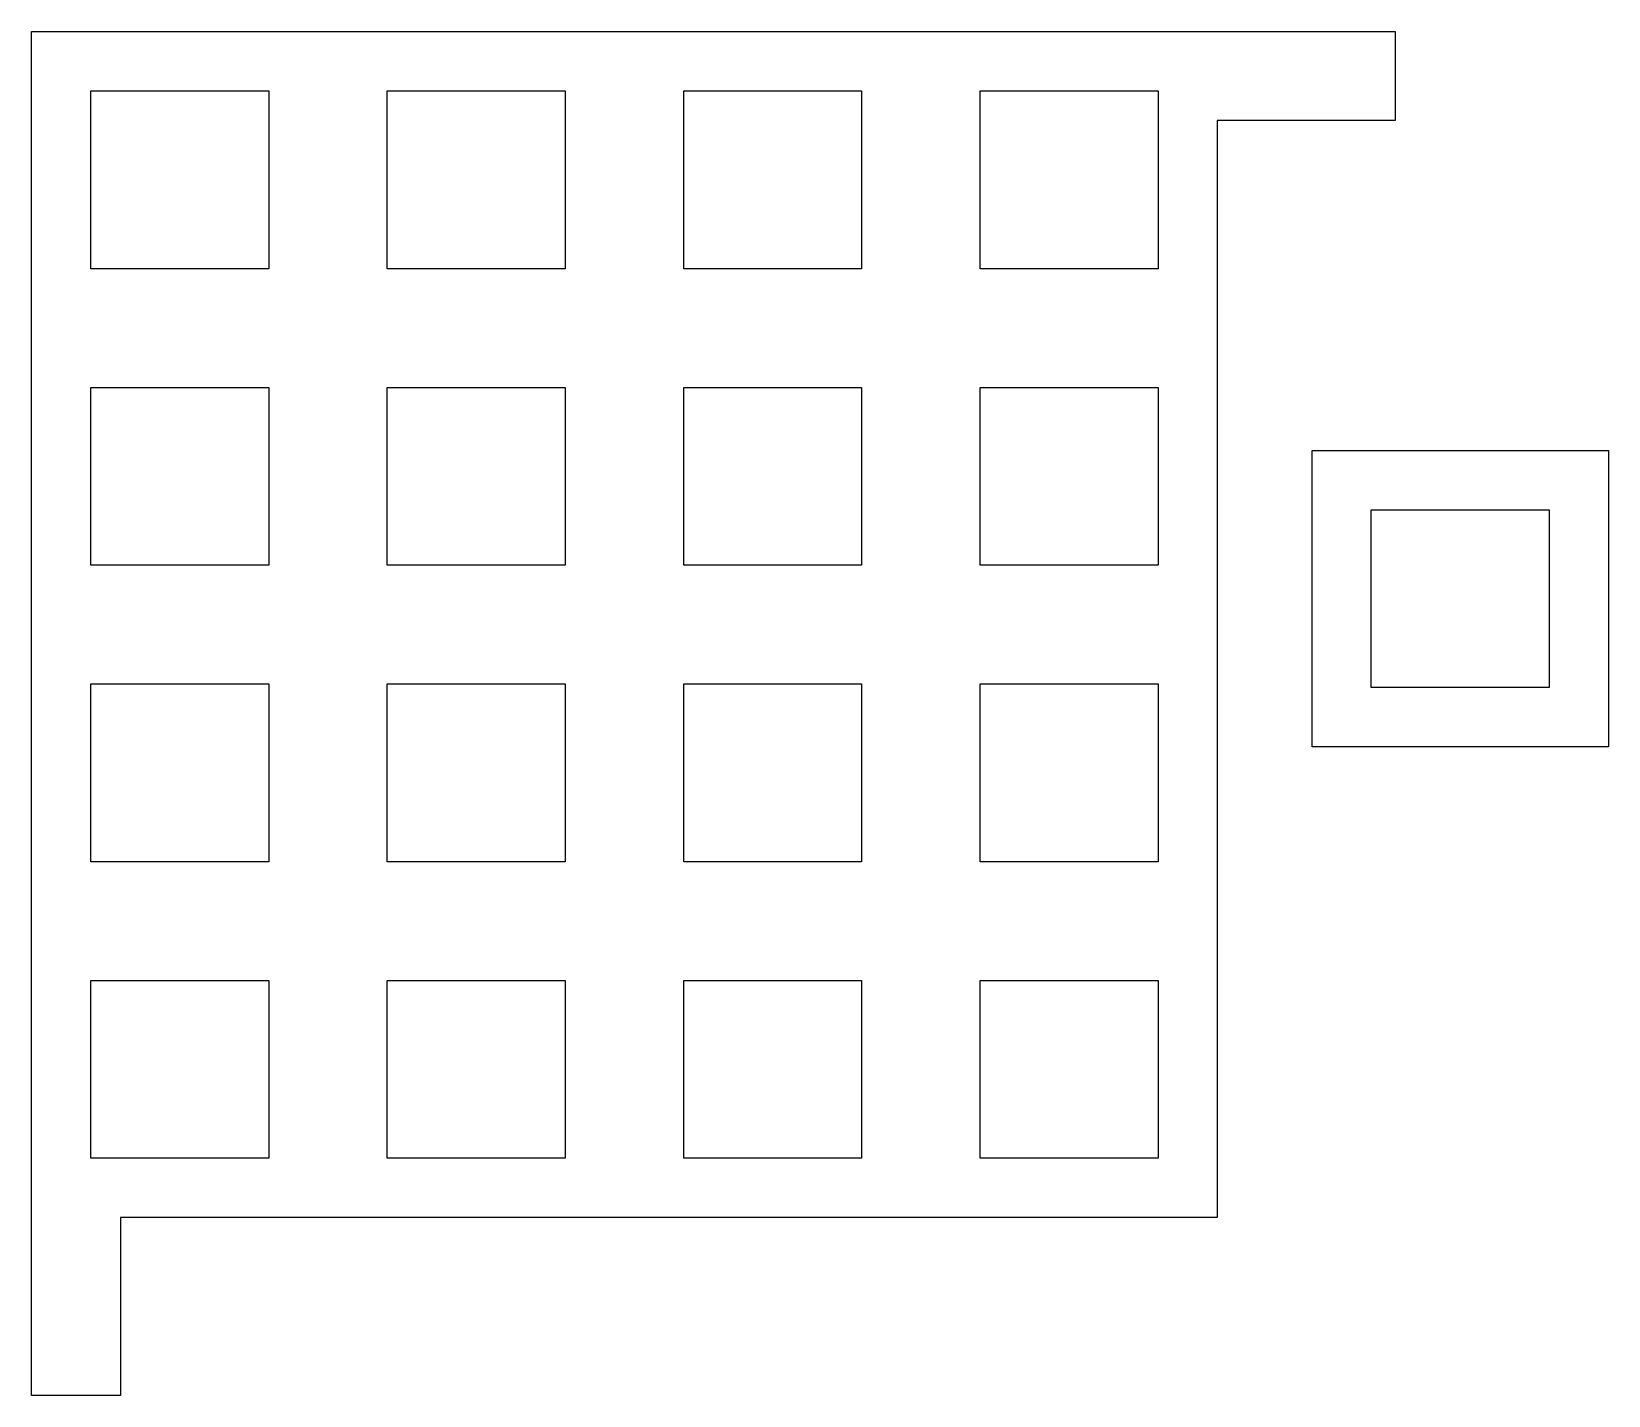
# Model space of a CAD drawing. Header units: inches. Extents: x 10 to 276, y 10 to 240.
import ezdxf

# ---------------------------------------------------------------- set-up
doc = ezdxf.new("R2010")
doc.units = ezdxf.units.IN
doc.header["$MEASUREMENT"] = 0
doc.layers.add('cuts', color=3, linetype='Continuous')
doc.layers.add('cuts2', color=1, linetype='Continuous')

msp = doc.modelspace()

# ---------------------------------------------------------------- linework, layer by layer
at = {"layer": 'cuts'}
msp.add_lwpolyline([(10, 240), (240, 240), (240, 225), (210, 225), (210, 40), (25, 40), (25, 10), (10, 10), (10, 240), (240, 240)], dxfattribs=at)
for points in [[(20, 200), (20, 230), (50, 230), (50, 200)], [(70, 200), (70, 230), (100, 230), (100, 200)], [(120, 200), (120, 230), (150, 230), (150, 200)], [(170, 200), (170, 230), (200, 230), (200, 200)], [(20, 150), (20, 180), (50, 180), (50, 150)], [(70, 150), (70, 180), (100, 180), (100, 150)], [(120, 150), (120, 180), (150, 180), (150, 150)], [(170, 150), (170, 180), (200, 180), (200, 150)], [(20, 100), (20, 130), (50, 130), (50, 100)], [(70, 100), (70, 130), (100, 130), (100, 100)], [(120, 100), (120, 130), (150, 130), (150, 100)], [(170, 100), (170, 130), (200, 130), (200, 100)], [(20, 50), (20, 80), (50, 80), (50, 50)], [(70, 50), (70, 80), (100, 80), (100, 50)], [(120, 50), (120, 80), (150, 80), (150, 50)], [(170, 50), (170, 80), (200, 80), (200, 50)]]:
    msp.add_lwpolyline(points, close=True, dxfattribs=at)
at = {"layer": 'cuts2'}
for points in [[(225.97, 119.36), (225.97, 169.36), (275.97, 169.36), (275.97, 119.36)], [(235.97, 129.36), (235.97, 159.36), (265.97, 159.36), (265.97, 129.36)]]:
    msp.add_lwpolyline(points, close=True, dxfattribs=at)

doc.saveas('drawing.dxf')
